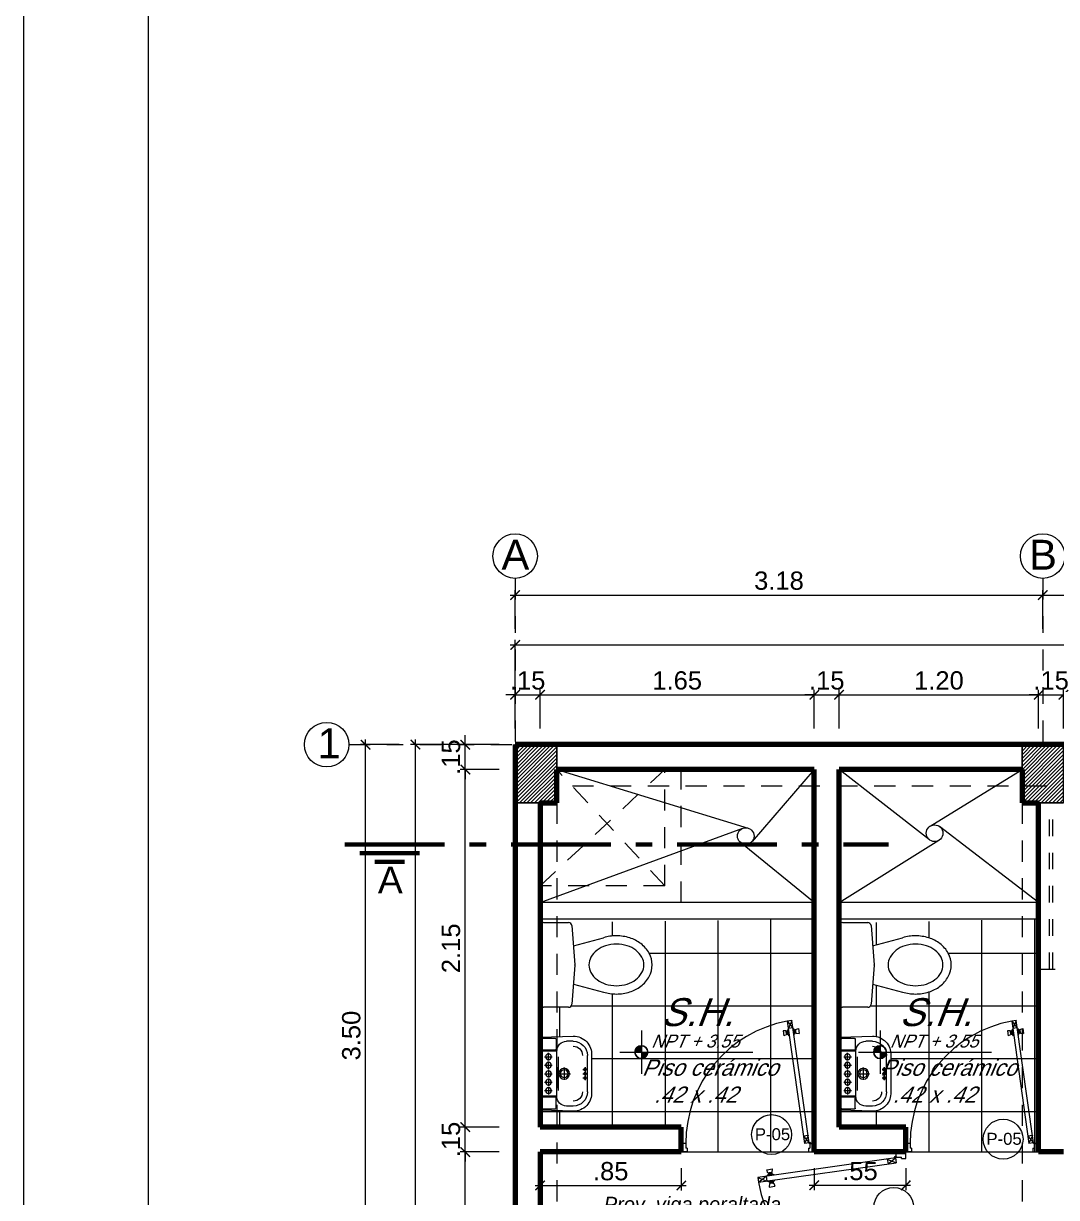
# Model space of a CAD drawing. Header units: millimetres. Extents: x 3779 to 7711, y 1445 to 3132.
# Drawn here: x 3853.56 to 3859.78, y 1469.61 to 1476.67 of the extents above; entities that cross this region are included whole.
import ezdxf

# ---------------------------------------------------------------- set-up
doc = ezdxf.new("R2010")
doc.units = ezdxf.units.MM
doc.header["$PDMODE"] = 3
for name, pattern in [('ACAD_ISO10W100', [18.5, 12, -3, 0.5, -3]), ('CENTER2', [1.125, 0.75, -0.125, 0.125, -0.125]), ('DASHDOTX2', [50.8, 25.4, -12.7, 0, -12.7]), ('HIDDEN', [9.525, 6.35, -3.175])]:
    doc.linetypes.add(name, pattern=pattern)
for name, color, linetype, lineweight in [('cotas', 7, 'Continuous', 5), ('EJES', 20, 'DASHDOTX2', 9), ('LINEA-DE-CORTE', 6, 'ACAD_ISO10W100', 60), ('MOBILIARIOS', 151, 'Continuous', 5), ('PERSONA', 7, 'Continuous', 9), ('pluma 0.0', 33, 'Continuous', 0), ('pluma 1', 1, 'Continuous', 9), ('pluma 1.5', 14, 'Continuous', 15), ('pluma 2.5', 30, 'Continuous', 25), ('pluma 8', 98, 'Continuous', 80), ('proyecciones', 32, 'HIDDEN', 9), ('PUERTAS', 33, 'Continuous', 9), ('SANITARIOS', 40, 'Continuous', 9), ('TEXTO', 7, 'Continuous', 9), ('TEXTURAS', 35, 'Continuous', 5)]:
    doc.layers.add(name, color=color, linetype=linetype, lineweight=lineweight)
doc.styles.add('nombreambiente', font='stylu.ttf', dxfattribs={"oblique": 20})
doc.styles.get("Standard").update_dxf_attribs({"font": 'arial.ttf'})
doc.styles.add('TIMES', font='arial.ttf', dxfattribs={"height": 0.11})
doc.dimstyles.new('julio', dxfattribs={"dimtxt": 0.11, "dimasz": 0.057, "dimexe": 0.03, "dimexo": 0.097, "dimgap": 0.0295, "dimtad": 1, "dimzin": 4, "dimdsep": 46, "dimtxsty": 'TIMES', "dimblk": 'ARCHTICK', "dimcen": 0, "dimdle": 0.03, "dimclrd": 256, "dimclre": 256, "dimclrt": 256, "dimadec": 0, "dimazin": 0, "dimtfac": 1, "dimtix": 1, "dimtmove": 2, "dimatfit": 2, "dimldrblk": 'ARCHTICK', "dimfxl": 1, "dimtolj": 1, "dimtzin": 0, "dimlwd": 5, "dimlwe": 5, "dimarcsym": 0})

# ---------------------------------------------------------------- blocks, each defined once
blk = doc.blocks.new('khjkhjk')
at = {"layer": 'SANITARIOS'}
for p, q in [((987.6491, 424.1584), (987.6491, 424.6284)), ((987.6691, 424.6484), (987.8206, 424.6484)), ((987.8405, 424.6299), (987.8589, 424.3949)), ((987.85, 424.5084), (988.0309, 424.5568)), ((987.8589, 424.3918), (987.8405, 424.1568)), ((987.85, 424.2783), (988.0309, 424.2299)), ((987.8206, 424.1384), (987.6691, 424.1384))]:
    blk.add_line(p, q, dxfattribs=at)
for centre, radius, start, end in [((987.6691, 424.6284), 0.02, 90, 180), ((987.8206, 424.6284), 0.02, 4.48461, 90), ((988.1086, 424.3013), 0.2671, 90, 106.90159), ((988.1086, 424.3013), 0.2671, 72.57824, 90), ((988.1228, 424.3465), 0.2197, 52.85331, 72.57824), ((988.0727, 424.3751), 0.1337, 127.14669, 151.33184), ((988.0944, 424.3465), 0.1697, 107.42176, 127.14669), ((988.1086, 424.3013), 0.2171, 90, 107.42176), ((988.1086, 424.3013), 0.2171, 72.57824, 90), ((988.1228, 424.3465), 0.1697, 52.85331, 72.57824), ((988.1445, 424.3751), 0.1337, 28.66816, 52.85331), ((988.1445, 424.3751), 0.1837, 28.66816, 52.85331), ((988.0393, 424.3934), 0.0958, 151.33184, 179.15365), ((988.1778, 424.3934), 0.0958, 360, 28.66816), ((988.1778, 424.3934), 0.1458, 360, 28.66816), ((987.839, 424.3934), 0.02, 355.51539, 4.48461), ((988.0393, 424.3934), 0.0958, 180.84635, 208.66816), ((988.0727, 424.4116), 0.1337, 208.66816, 232.85331), ((988.1445, 424.4116), 0.1337, 307.14669, 331.33184), ((988.1778, 424.3934), 0.0958, 331.33184, 0), ((988.1778, 424.3934), 0.1458, 331.33184, 0), ((988.0944, 424.4403), 0.1697, 232.85331, 252.57824), ((988.1086, 424.4855), 0.2171, 252.57824, 270), ((988.1086, 424.4855), 0.2171, 270, 287.42176), ((988.1228, 424.4403), 0.1697, 287.42176, 307.14669), ((988.1445, 424.4116), 0.1837, 307.14669, 331.33184), ((988.1086, 424.4855), 0.2671, 253.09841, 270), ((988.1086, 424.4855), 0.2671, 270, 287.42176), ((988.1228, 424.4403), 0.2197, 287.42176, 307.14669), ((987.6691, 424.1584), 0.02, 180, 270), ((987.8206, 424.1584), 0.02, 270, 355.51539)]:
    blk.add_arc(centre, radius, start, end, dxfattribs=at)
blk = doc.blocks.new('lavavo 3')
at = {"layer": 'SANITARIOS'}
for p, q in [((1138.5237, 375.7609), (1138.5237, 375.8379)), ((1138.9437, 375.8419), (1138.5277, 375.8419)), ((1138.5937, 375.7584), (1138.5937, 375.8419)), ((1138.6007, 375.7539), (1138.6007, 375.8419)), ((1138.8707, 375.7539), (1138.8707, 375.8419)), ((1138.8777, 375.7584), (1138.8777, 375.8419)), ((1138.9477, 375.8379), (1138.9477, 375.7609)), ((1138.5277, 375.7569), (1138.5887, 375.7569)), ((1138.5907, 375.7539), (1138.5907, 375.7549)), ((1138.8707, 375.7539), (1138.6007, 375.7539)), ((1138.8807, 375.753), (1138.8807, 375.7549)), ((1138.9437, 375.7569), (1138.8827, 375.7569)), ((1138.5407, 375.6539), (1138.5407, 375.6939)), ((1138.8377, 375.7439), (1138.6337, 375.7439)), ((1138.9307, 375.6539), (1138.9307, 375.6939)), ((1138.8457, 375.5689), (1138.6257, 375.5689))]:
    blk.add_line(p, q, dxfattribs=at)
at = {"layer": 'SANITARIOS', "color": 4, "linetype": 'CENTER2', "ltscale": 0.04}
for p, q in [((1138.6337, 375.8269), (1138.6337, 375.7809)), ((1138.6847, 375.8269), (1138.6847, 375.7809)), ((1138.7357, 375.8269), (1138.7357, 375.7809)), ((1138.7867, 375.8269), (1138.7867, 375.7809)), ((1138.8377, 375.8269), (1138.8377, 375.7809)), ((1138.6567, 375.8039), (1138.6107, 375.8039)), ((1138.7077, 375.8039), (1138.6617, 375.8039)), ((1138.7127, 375.8039), (1138.7587, 375.8039)), ((1138.7637, 375.8039), (1138.8097, 375.8039)), ((1138.8147, 375.8039), (1138.8607, 375.8039)), ((1138.6982, 375.7089), (1138.7732, 375.7089))]:
    blk.add_line(p, q, dxfattribs=at)
at = {"layer": 'SANITARIOS', "color": 4}
blk.add_line((1138.7357, 375.7464), (1138.7357, 375.6714), dxfattribs=at)
at = {"layer": 'SANITARIOS', "color": 4, "linetype": 'CENTER2', "ltscale": 0.02}
for p, q in [((1138.6972, 375.5834), (1138.7227, 375.5834)), ((1138.7099, 375.5961), (1138.7099, 375.5706)), ((1138.7229, 375.5834), (1138.7484, 375.5834)), ((1138.7357, 375.5961), (1138.7357, 375.5706)), ((1138.7487, 375.5834), (1138.7742, 375.5834)), ((1138.7614, 375.5961), (1138.7614, 375.5706))]:
    blk.add_line(p, q, dxfattribs=at)
at = {"layer": 'SANITARIOS'}
blk.add_lwpolyline([(1138.5157, 375.8489), (1138.5107, 375.6539, 0.445971), (1138.6257, 375.5439), (1138.8457, 375.5439, 0.445971), (1138.9607, 375.6539), (1138.9557, 375.8489, 0.414214), (1138.9507, 375.8539), (1138.5207, 375.8539, 0.414214)], format="xyb", close=True, dxfattribs=at)
for centre, radius in [((1138.6337, 375.8039), 0.0173), ((1138.6847, 375.8039), 0.0173), ((1138.7357, 375.8039), 0.0173), ((1138.7867, 375.8039), 0.0173), ((1138.8377, 375.8039), 0.0173), ((1138.7357, 375.7089), 0.0325), ((1138.7357, 375.7089), 0.0232), ((1138.7099, 375.5834), 0.00775), ((1138.7357, 375.5834), 0.00775), ((1138.7614, 375.5834), 0.00775)]:
    blk.add_circle(centre, radius, dxfattribs=at)
for centre, radius, start, end in [((1138.5277, 375.8379), 0.004, 90, 180), ((1138.9437, 375.8379), 0.004, 360, 90), ((1138.5277, 375.7609), 0.004, 180, 270), ((1138.6007, 375.6939), 0.06, 90, 180), ((1138.5887, 375.7549), 0.002, 0, 90), ((1138.8707, 375.6939), 0.06, 0, 90), ((1138.8827, 375.7549), 0.002, 90, 180), ((1138.9437, 375.7609), 0.004, 270, 0), ((1138.6257, 375.6539), 0.085, 180, 270), ((1138.6257, 375.6539), 0.055, 180, 270), ((1138.8457, 375.6539), 0.085, 270, 0), ((1138.8457, 375.6539), 0.055, 270, 0)]:
    blk.add_arc(centre, radius, start, end, dxfattribs=at)
blk = doc.blocks.new('eqwqewr')
at = {"layer": 'PUERTAS'}
for p, q in [((0.1178, 0.7625, 4483.175), (0.0879, 0.7582, 4483.175)), ((0.0879, 0.7582, 4483.175), (0.2051, -0.0706, 4483.175)), ((0.1248, 0.713, 4483.175), (0.0949, 0.7087, 4483.175)), ((0.235, -0.0663, 4483.175), (0.1178, 0.7625, 4483.175)), ((0.1254, 0.7084, 4483.175), (0.1268, 0.7086, 4483.175)), ((0.1331, 0.6637, 4483.175), (0.1268, 0.7086, 4483.175)), ((0.1268, 0.7086, 4483.175), (0.1336, 0.6992, 4483.175)), ((0.1437, 0.7013, 4483.175), (0.1635, 0.7082, 4483.175)), ((0.1635, 0.7082, 4483.175), (0.1684, 0.6743, 4483.175)), ((0.0589, 0.6934, 4483.175), (0.0637, 0.6595, 4483.175)), ((0.0799, 0.6922, 4483.175), (0.0589, 0.6934, 4483.175)), ((0.0835, 0.6664, 4483.175), (0.0637, 0.6595, 4483.175)), ((0.0806, 0.6868, 4483.175), (0.0799, 0.6922, 4483.175)), ((0.084, 0.6873, 4483.175), (0.0806, 0.6868, 4483.175)), ((0.0828, 0.6718, 4483.175), (0.0806, 0.6868, 4483.175)), ((0.0862, 0.6723, 4483.175), (0.0828, 0.6718, 4483.175)), ((0.0828, 0.6718, 4483.175), (0.0835, 0.6664, 4483.175)), ((0.0871, 0.6898, 4483.175), (0.0837, 0.6893, 4483.175)), ((0.084, 0.6873, 4483.175), (0.0837, 0.6893, 4483.175)), ((0.0862, 0.6723, 4483.175), (0.084, 0.6873, 4483.175)), ((0.0862, 0.6723, 4483.175), (0.0864, 0.6703, 4483.175)), ((0.0898, 0.6708, 4483.175), (0.0864, 0.6703, 4483.175)), ((0.0902, 0.693, 4483.175), (0.0868, 0.6925, 4483.175)), ((0.0871, 0.6898, 4483.175), (0.0868, 0.6925, 4483.175)), ((0.0898, 0.6708, 4483.175), (0.0871, 0.6898, 4483.175)), ((0.0898, 0.6708, 4483.175), (0.0902, 0.6681, 4483.175)), ((0.0942, 0.704, 4483.175), (0.0902, 0.693, 4483.175)), ((0.0936, 0.6685, 4483.175), (0.0902, 0.693, 4483.175)), ((0.0936, 0.6685, 4483.175), (0.0902, 0.6681, 4483.175)), ((0.1005, 0.6591, 4483.175), (0.0936, 0.6685, 4483.175)), ((0.0955, 0.7042, 4483.175), (0.0942, 0.704, 4483.175)), ((0.1005, 0.6591, 4483.175), (0.0942, 0.704, 4483.175)), ((0.0987, 0.6817, 4483.175), (0.0987, 0.6817, 4483.175)), ((0.0987, 0.6817, 4483.175), (0.0987, 0.6817, 4483.175)), ((0.1019, 0.6593, 4483.175), (0.1005, 0.6591, 4483.175)), ((0.1318, 0.6635, 4483.175), (0.1331, 0.6637, 4483.175)), ((0.1331, 0.6637, 4483.175), (0.1371, 0.6747, 4483.175)), ((0.1336, 0.6992, 4483.175), (0.137, 0.6996, 4483.175)), ((0.1371, 0.6747, 4483.175), (0.1336, 0.6992, 4483.175)), ((0.1374, 0.6969, 4483.175), (0.137, 0.6996, 4483.175)), ((0.1371, 0.6747, 4483.175), (0.1405, 0.6752, 4483.175)), ((0.1374, 0.6969, 4483.175), (0.1408, 0.6974, 4483.175)), ((0.1401, 0.6779, 4483.175), (0.1374, 0.6969, 4483.175)), ((0.1401, 0.6779, 4483.175), (0.1435, 0.6784, 4483.175)), ((0.1401, 0.6779, 4483.175), (0.1405, 0.6752, 4483.175)), ((0.1411, 0.6954, 4483.175), (0.1408, 0.6974, 4483.175)), ((0.1411, 0.6954, 4483.175), (0.1445, 0.6958, 4483.175)), ((0.1432, 0.6804, 4483.175), (0.1411, 0.6954, 4483.175)), ((0.1432, 0.6804, 4483.175), (0.1466, 0.6809, 4483.175)), ((0.1432, 0.6804, 4483.175), (0.1435, 0.6784, 4483.175)), ((0.1445, 0.6958, 4483.175), (0.1437, 0.7013, 4483.175)), ((0.1466, 0.6809, 4483.175), (0.1445, 0.6958, 4483.175)), ((0.1466, 0.6809, 4483.175), (0.1474, 0.6755, 4483.175)), ((0.1474, 0.6755, 4483.175), (0.1684, 0.6743, 4483.175)), ((0.228, -0.0168, 4483.175), (0.1981, -0.021, 4483.175)), ((0.235, -0.0663, 4483.175), (0.2051, -0.0706, 4483.175)), ((-0.5995, -0.0707, 4483.175), (-0.6297, -0.0707, 4483.175)), ((-0.6297, -0.0707, 4483.175), (-0.6297, -0.1273, 4483.175)), ((-0.5909, -0.1273, 4483.175), (-0.6297, -0.1273, 4483.175)), ((-0.5995, -0.0707, 4483.175), (-0.5995, -0.1019, 4483.175)), ((-0.5909, -0.1019, 4483.175), (-0.5995, -0.1019, 4483.175)), ((-0.5909, -0.1019, 4483.175), (-0.5909, -0.1273, 4483.175)), ((0.2315, -0.1019, 4483.175), (0.2401, -0.1019, 4483.175)), ((0.2315, -0.1019, 4483.175), (0.2315, -0.1273, 4483.175)), ((0.2315, -0.1273, 4483.175), (0.2703, -0.1273, 4483.175)), ((0.2401, -0.0707, 4483.175), (0.2401, -0.1019, 4483.175)), ((0.2401, -0.0707, 4483.175), (0.2703, -0.0707, 4483.175)), ((0.2401, -0.0707, 4483.175), (0.2401, -0.1019, 4483.175)), ((0.2703, -0.0707, 4483.175), (0.2703, -0.1273, 4483.175))]:
    blk.add_line(p, q, dxfattribs=at)
for radius in [0.00461, 0.000461]:
    blk.add_circle((0.2397, -0.0661, 4483.175), radius, dxfattribs=at)
at = {"layer": 'TEXTURAS', "linetype": 'Continuous', "extrusion": (-4.60854e-07, -6.59516e-08, 1)}
for p, q in [((0.0879, 0.7582, 4483.175), (0.1248, 0.713, 4483.175)), ((0.1178, 0.7625, 4483.175), (0.0949, 0.7087, 4483.175)), ((0.1981, -0.021, 4483.175), (0.235, -0.0663, 4483.175)), ((0.228, -0.0168, 4483.175), (0.2051, -0.0706, 4483.175))]:
    blk.add_line(p, q, dxfattribs=at)
at = {"layer": 'TEXTURAS'}
blk.add_arc((0.2406, -0.0678, 4483.175), 0.8401, 100.47523, 180.19864, dxfattribs=at)
blk = doc.blocks.new('iiuyu')
at = {"layer": 'pluma 1', "ltscale": 0.3}
h = blk.add_hatch(color=256, dxfattribs=at)
h.paths.add_polyline_path([(1118.6362, 393.0279, 0.414214), (1118.5977, 392.9893), (1118.6362, 392.9893)])
h.paths.add_polyline_path([(1118.6747, 392.9893), (1118.6362, 392.9893), (1118.6362, 392.9508, 0.414214)])
for p, q in [((1118.6362, 393.1195), (1118.6362, 392.8592)), ((1118.506, 392.9893), (1119.307, 392.9893))]:
    blk.add_line(p, q, dxfattribs=at)
blk.add_circle((1118.6362, 392.9893), 0.0385, dxfattribs=at)
for start, end in [(0, 180), (180, 0)]:
    blk.add_arc((1118.6362, 392.9893), 0.0385, start, end, dxfattribs=at)
blk = doc.blocks.new('_ArchTick')
at = {"color": 0, "linetype": 'ByBlock', "lineweight": 40, "const_width": 0.15}
blk.add_lwpolyline([(-0.5, -0.5), (0.5, 0.5)], dxfattribs=at)
blk = doc.blocks.new('*D319')
at = {"layer": 'cotas', "lineweight": 5, "transparency": 16777216}
for p, q in [((3855.922, 1465.3046), (3855.922, 1472.3646)), ((3856.425, 1472.3346), (3855.892, 1472.3346)), ((3856.425, 1465.3346), (3855.892, 1465.3346))]:
    blk.add_line(p, q, dxfattribs=at)
at = {"layer": 'Defpoints', "color": 0, "transparency": 16777216}
for p in [(3855.922, 1472.3346), (3856.522, 1472.3346), (3856.522, 1465.3346)]:
    blk.add_point(p, dxfattribs=at)
at = {"layer": 'cotas', "lineweight": 5, "transparency": 16777216, "xscale": 0.057, "yscale": 0.057, "zscale": 0.057}
for p, rotation in [((3855.922, 1472.3346), 90), ((3855.922, 1465.3346), 270)]:
    blk.add_blockref('_ArchTick', p, dxfattribs=dict(at, rotation=rotation))
at = {"layer": 'cotas', "transparency": 16777216, "insert": (3855.8363, 1468.8346), "char_height": 0.11, "attachment_point": 5, "rotation": 90, "style": 'TIMES'}
blk.add_mtext('\\A1;7.00', dxfattribs=at)
blk = doc.blocks.new('*D232')
at = {"layer": 'cotas', "lineweight": 5, "transparency": 16777216}
for p, q in [((3856.425, 1472.1846), (3856.192, 1472.1846)), ((3856.222, 1470.0046), (3856.222, 1472.2146)), ((3856.425, 1470.0346), (3856.192, 1470.0346))]:
    blk.add_line(p, q, dxfattribs=at)
at = {"layer": 'Defpoints', "color": 0, "transparency": 16777216}
for p in [(3856.222, 1472.1846), (3856.522, 1472.1846), (3856.522, 1470.0346)]:
    blk.add_point(p, dxfattribs=at)
at = {"layer": 'cotas', "lineweight": 5, "transparency": 16777216, "xscale": 0.057, "yscale": 0.057, "zscale": 0.057}
for p, rotation in [((3856.222, 1472.1846), 90), ((3856.222, 1470.0346), 270)]:
    blk.add_blockref('_ArchTick', p, dxfattribs=dict(at, rotation=rotation))
at = {"layer": 'cotas', "transparency": 16777216, "insert": (3856.1363, 1471.1096), "char_height": 0.11, "attachment_point": 5, "rotation": 90, "style": 'TIMES'}
blk.add_mtext('\\A1;2.15', dxfattribs=at)
blk = doc.blocks.new('*D233')
at = {"layer": 'cotas', "lineweight": 5, "transparency": 16777216}
for p, q in [((3856.222, 1472.3346), (3856.222, 1472.3916)), ((3856.425, 1472.3346), (3856.192, 1472.3346)), ((3856.222, 1472.1846), (3856.222, 1472.3346)), ((3856.425, 1472.1846), (3856.192, 1472.1846)), ((3856.222, 1472.1846), (3856.222, 1472.1276))]:
    blk.add_line(p, q, dxfattribs=at)
at = {"layer": 'Defpoints', "color": 0, "transparency": 16777216}
for p in [(3856.222, 1472.3346), (3856.522, 1472.3346), (3856.522, 1472.1846)]:
    blk.add_point(p, dxfattribs=at)
at = {"layer": 'cotas', "lineweight": 5, "transparency": 16777216, "xscale": 0.057, "yscale": 0.057, "zscale": 0.057}
for p, rotation in [((3856.222, 1472.3346), 270), ((3856.222, 1472.1846), 90)]:
    blk.add_blockref('_ArchTick', p, dxfattribs=dict(at, rotation=rotation))
at = {"layer": 'cotas', "transparency": 16777216, "insert": (3856.1363, 1472.2596), "char_height": 0.11, "attachment_point": 5, "rotation": 90, "style": 'TIMES'}
blk.add_mtext('\\A1;.15', dxfattribs=at)
blk = doc.blocks.new('*D234')
at = {"layer": 'cotas', "lineweight": 5, "transparency": 16777216}
for p, q in [((3855.622, 1468.8046), (3855.622, 1472.3646)), ((3855.825, 1472.3346), (3855.592, 1472.3346)), ((3855.825, 1468.8346), (3855.592, 1468.8346))]:
    blk.add_line(p, q, dxfattribs=at)
at = {"layer": 'Defpoints', "color": 0, "transparency": 16777216}
for p in [(3855.622, 1472.3346), (3855.922, 1472.3346), (3855.922, 1468.8346)]:
    blk.add_point(p, dxfattribs=at)
at = {"layer": 'cotas', "lineweight": 5, "transparency": 16777216, "xscale": 0.057, "yscale": 0.057, "zscale": 0.057}
for p, rotation in [((3855.622, 1472.3346), 90), ((3855.622, 1468.8346), 270)]:
    blk.add_blockref('_ArchTick', p, dxfattribs=dict(at, rotation=rotation))
at = {"layer": 'cotas', "transparency": 16777216, "insert": (3855.5363, 1470.5846), "char_height": 0.11, "attachment_point": 5, "rotation": 90, "style": 'TIMES'}
blk.add_mtext('\\A1;3.50', dxfattribs=at)
blk = doc.blocks.new('*D320')
at = {"layer": 'cotas', "lineweight": 5, "transparency": 16777216}
for p, q in [((3856.492, 1472.9346), (3871.852, 1472.9346)), ((3856.522, 1472.4316), (3856.522, 1472.9646)), ((3871.822, 1472.4316), (3871.822, 1472.9646))]:
    blk.add_line(p, q, dxfattribs=at)
at = {"layer": 'Defpoints', "color": 0, "transparency": 16777216}
for p in [(3871.822, 1472.9346), (3856.522, 1472.3346), (3871.822, 1472.3346)]:
    blk.add_point(p, dxfattribs=at)
at = {"layer": 'cotas', "lineweight": 5, "transparency": 16777216, "xscale": 0.057, "yscale": 0.057, "zscale": 0.057, "rotation": 180}
blk.add_blockref('_ArchTick', (3856.522, 1472.9346), dxfattribs=at)
at = {"layer": 'cotas', "lineweight": 5, "transparency": 16777216, "xscale": 0.057, "yscale": 0.057, "zscale": 0.057}
blk.add_blockref('_ArchTick', (3871.822, 1472.9346), dxfattribs=at)
at = {"layer": 'cotas', "transparency": 16777216, "insert": (3864.2861, 1473.0254), "char_height": 0.11, "attachment_point": 5, "style": 'TIMES'}
blk.add_mtext('\\A1;15.30', dxfattribs=at)
blk = doc.blocks.new('*D235')
at = {"layer": 'cotas', "lineweight": 5, "transparency": 16777216}
for p, q in [((3856.522, 1472.4316), (3856.522, 1472.6646)), ((3856.672, 1472.4316), (3856.672, 1472.6646)), ((3856.522, 1472.6346), (3856.465, 1472.6346)), ((3856.522, 1472.6346), (3856.672, 1472.6346)), ((3856.672, 1472.6346), (3856.729, 1472.6346))]:
    blk.add_line(p, q, dxfattribs=at)
at = {"layer": 'Defpoints', "color": 0, "transparency": 16777216}
for p in [(3856.672, 1472.6346), (3856.522, 1472.3346), (3856.672, 1472.3346)]:
    blk.add_point(p, dxfattribs=at)
at = {"layer": 'cotas', "lineweight": 5, "transparency": 16777216, "xscale": 0.057, "yscale": 0.057, "zscale": 0.057}
blk.add_blockref('_ArchTick', (3856.522, 1472.6346), dxfattribs=at)
at = {"layer": 'cotas', "lineweight": 5, "transparency": 16777216, "xscale": 0.057, "yscale": 0.057, "zscale": 0.057, "rotation": 180}
blk.add_blockref('_ArchTick', (3856.672, 1472.6346), dxfattribs=at)
at = {"layer": 'cotas', "transparency": 16777216, "insert": (3856.597, 1472.7202), "char_height": 0.11, "attachment_point": 5, "style": 'TIMES'}
blk.add_mtext('\\A1;.15', dxfattribs=at)
blk = doc.blocks.new('*D236')
at = {"layer": 'cotas', "lineweight": 5, "transparency": 16777216}
for p, q in [((3856.492, 1473.2346), (3859.727, 1473.2346)), ((3856.522, 1473.0316), (3856.522, 1473.2646)), ((3859.697, 1473.0316), (3859.697, 1473.2646))]:
    blk.add_line(p, q, dxfattribs=at)
at = {"layer": 'Defpoints', "color": 0, "transparency": 16777216}
for p in [(3859.697, 1473.2346), (3856.522, 1472.9346), (3859.697, 1472.9346)]:
    blk.add_point(p, dxfattribs=at)
at = {"layer": 'cotas', "lineweight": 5, "transparency": 16777216, "xscale": 0.057, "yscale": 0.057, "zscale": 0.057, "rotation": 180}
blk.add_blockref('_ArchTick', (3856.522, 1473.2346), dxfattribs=at)
at = {"layer": 'cotas', "lineweight": 5, "transparency": 16777216, "xscale": 0.057, "yscale": 0.057, "zscale": 0.057}
blk.add_blockref('_ArchTick', (3859.697, 1473.2346), dxfattribs=at)
at = {"layer": 'cotas', "transparency": 16777216, "insert": (3858.1095, 1473.3203), "char_height": 0.11, "attachment_point": 5, "style": 'TIMES'}
blk.add_mtext('\\A1;3.18', dxfattribs=at)
blk = doc.blocks.new('*D237')
at = {"layer": 'cotas', "lineweight": 5, "transparency": 16777216}
for p, q in [((3859.667, 1473.2346), (3862.977, 1473.2346)), ((3859.697, 1473.0316), (3859.697, 1473.2646)), ((3862.947, 1473.0316), (3862.947, 1473.2646))]:
    blk.add_line(p, q, dxfattribs=at)
at = {"layer": 'Defpoints', "color": 0, "transparency": 16777216}
for p in [(3862.947, 1473.2346), (3859.697, 1472.9346), (3862.947, 1472.9346)]:
    blk.add_point(p, dxfattribs=at)
at = {"layer": 'cotas', "lineweight": 5, "transparency": 16777216, "xscale": 0.057, "yscale": 0.057, "zscale": 0.057, "rotation": 180}
blk.add_blockref('_ArchTick', (3859.697, 1473.2346), dxfattribs=at)
at = {"layer": 'cotas', "lineweight": 5, "transparency": 16777216, "xscale": 0.057, "yscale": 0.057, "zscale": 0.057}
blk.add_blockref('_ArchTick', (3862.947, 1473.2346), dxfattribs=at)
at = {"layer": 'cotas', "transparency": 16777216, "insert": (3861.322, 1473.3203), "char_height": 0.11, "attachment_point": 5, "style": 'TIMES'}
blk.add_mtext('\\A1;3.25', dxfattribs=at)
blk = doc.blocks.new('*D242')
at = {"layer": 'cotas', "lineweight": 5, "transparency": 16777216}
for p, q in [((3856.672, 1472.4316), (3856.672, 1472.6646)), ((3858.322, 1472.4316), (3858.322, 1472.6646)), ((3856.642, 1472.6346), (3858.352, 1472.6346))]:
    blk.add_line(p, q, dxfattribs=at)
at = {"layer": 'Defpoints', "color": 0, "transparency": 16777216}
for p in [(3858.322, 1472.6346), (3856.672, 1472.3346), (3858.322, 1472.3346)]:
    blk.add_point(p, dxfattribs=at)
at = {"layer": 'cotas', "lineweight": 5, "transparency": 16777216, "xscale": 0.057, "yscale": 0.057, "zscale": 0.057, "rotation": 180}
blk.add_blockref('_ArchTick', (3856.672, 1472.6346), dxfattribs=at)
at = {"layer": 'cotas', "lineweight": 5, "transparency": 16777216, "xscale": 0.057, "yscale": 0.057, "zscale": 0.057}
blk.add_blockref('_ArchTick', (3858.322, 1472.6346), dxfattribs=at)
at = {"layer": 'cotas', "transparency": 16777216, "insert": (3857.497, 1472.7202), "char_height": 0.11, "attachment_point": 5, "style": 'TIMES'}
blk.add_mtext('\\A1;1.65', dxfattribs=at)
blk = doc.blocks.new('*D243')
at = {"layer": 'cotas', "lineweight": 5, "transparency": 16777216}
for p, q in [((3858.322, 1472.4316), (3858.322, 1472.6646)), ((3858.472, 1472.4316), (3858.472, 1472.6646)), ((3858.322, 1472.6346), (3858.265, 1472.6346)), ((3858.322, 1472.6346), (3858.472, 1472.6346)), ((3858.472, 1472.6346), (3858.529, 1472.6346))]:
    blk.add_line(p, q, dxfattribs=at)
at = {"layer": 'Defpoints', "color": 0, "transparency": 16777216}
for p in [(3858.472, 1472.6346), (3858.322, 1472.3346), (3858.472, 1472.3346)]:
    blk.add_point(p, dxfattribs=at)
at = {"layer": 'cotas', "lineweight": 5, "transparency": 16777216, "xscale": 0.057, "yscale": 0.057, "zscale": 0.057}
blk.add_blockref('_ArchTick', (3858.322, 1472.6346), dxfattribs=at)
at = {"layer": 'cotas', "lineweight": 5, "transparency": 16777216, "xscale": 0.057, "yscale": 0.057, "zscale": 0.057, "rotation": 180}
blk.add_blockref('_ArchTick', (3858.472, 1472.6346), dxfattribs=at)
at = {"layer": 'cotas', "transparency": 16777216, "insert": (3858.397, 1472.7202), "char_height": 0.11, "attachment_point": 5, "style": 'TIMES'}
blk.add_mtext('\\A1;.15', dxfattribs=at)
blk = doc.blocks.new('*D244')
at = {"layer": 'cotas', "lineweight": 5, "transparency": 16777216}
for p, q in [((3858.472, 1472.4316), (3858.472, 1472.6646)), ((3859.672, 1472.4316), (3859.672, 1472.6646)), ((3858.442, 1472.6346), (3859.702, 1472.6346))]:
    blk.add_line(p, q, dxfattribs=at)
at = {"layer": 'Defpoints', "color": 0, "transparency": 16777216}
for p in [(3859.672, 1472.6346), (3858.472, 1472.3346), (3859.672, 1472.3346)]:
    blk.add_point(p, dxfattribs=at)
at = {"layer": 'cotas', "lineweight": 5, "transparency": 16777216, "xscale": 0.057, "yscale": 0.057, "zscale": 0.057, "rotation": 180}
blk.add_blockref('_ArchTick', (3858.472, 1472.6346), dxfattribs=at)
at = {"layer": 'cotas', "lineweight": 5, "transparency": 16777216, "xscale": 0.057, "yscale": 0.057, "zscale": 0.057}
blk.add_blockref('_ArchTick', (3859.672, 1472.6346), dxfattribs=at)
at = {"layer": 'cotas', "transparency": 16777216, "insert": (3859.072, 1472.7202), "char_height": 0.11, "attachment_point": 5, "style": 'TIMES'}
blk.add_mtext('\\A1;1.20', dxfattribs=at)
blk = doc.blocks.new('*D266')
at = {"layer": 'cotas', "lineweight": 5, "transparency": 16777216}
for p, q in [((3856.222, 1466.2546), (3856.222, 1469.9146)), ((3856.425, 1469.8846), (3856.192, 1469.8846)), ((3856.425, 1466.2846), (3856.192, 1466.2846))]:
    blk.add_line(p, q, dxfattribs=at)
at = {"layer": 'Defpoints', "color": 0, "transparency": 16777216}
for p in [(3856.222, 1469.8846), (3856.522, 1469.8846), (3856.522, 1466.2846)]:
    blk.add_point(p, dxfattribs=at)
at = {"layer": 'cotas', "lineweight": 5, "transparency": 16777216, "xscale": 0.057, "yscale": 0.057, "zscale": 0.057}
for p, rotation in [((3856.222, 1469.8846), 90), ((3856.222, 1466.2846), 270)]:
    blk.add_blockref('_ArchTick', p, dxfattribs=dict(at, rotation=rotation))
at = {"layer": 'cotas', "transparency": 16777216, "insert": (3856.1363, 1468.0846), "char_height": 0.11, "attachment_point": 5, "rotation": 90, "style": 'TIMES'}
blk.add_mtext('\\A1;3.60', dxfattribs=at)
blk = doc.blocks.new('*D276')
at = {"layer": 'cotas', "lineweight": 5, "transparency": 16777216}
for p, q in [((3856.425, 1470.0346), (3856.192, 1470.0346)), ((3856.222, 1470.0346), (3856.222, 1470.0916)), ((3856.222, 1469.8846), (3856.222, 1470.0346)), ((3856.425, 1469.8846), (3856.192, 1469.8846)), ((3856.222, 1469.8846), (3856.222, 1469.8276))]:
    blk.add_line(p, q, dxfattribs=at)
at = {"layer": 'Defpoints', "color": 0, "transparency": 16777216}
for p in [(3856.222, 1470.0346), (3856.522, 1470.0346), (3856.522, 1469.8846)]:
    blk.add_point(p, dxfattribs=at)
at = {"layer": 'cotas', "lineweight": 5, "transparency": 16777216, "xscale": 0.057, "yscale": 0.057, "zscale": 0.057}
for p, rotation in [((3856.222, 1470.0346), 270), ((3856.222, 1469.8846), 90)]:
    blk.add_blockref('_ArchTick', p, dxfattribs=dict(at, rotation=rotation))
at = {"layer": 'cotas', "transparency": 16777216, "insert": (3856.1363, 1469.9596), "char_height": 0.11, "attachment_point": 5, "rotation": 90, "style": 'TIMES'}
blk.add_mtext('\\A1;.15', dxfattribs=at)
blk = doc.blocks.new('*D336')
at = {"layer": 'cotas', "lineweight": 5, "transparency": 16777216}
for p, q in [((3859.672, 1472.4316), (3859.672, 1472.6646)), ((3859.822, 1472.4316), (3859.822, 1472.6646)), ((3859.672, 1472.6346), (3859.615, 1472.6346)), ((3859.672, 1472.6346), (3859.822, 1472.6346)), ((3859.822, 1472.6346), (3859.879, 1472.6346))]:
    blk.add_line(p, q, dxfattribs=at)
at = {"layer": 'Defpoints', "color": 0, "transparency": 16777216}
for p in [(3859.822, 1472.6346), (3859.672, 1472.3346), (3859.822, 1472.3346)]:
    blk.add_point(p, dxfattribs=at)
at = {"layer": 'cotas', "lineweight": 5, "transparency": 16777216, "xscale": 0.057, "yscale": 0.057, "zscale": 0.057}
blk.add_blockref('_ArchTick', (3859.672, 1472.6346), dxfattribs=at)
at = {"layer": 'cotas', "lineweight": 5, "transparency": 16777216, "xscale": 0.057, "yscale": 0.057, "zscale": 0.057, "rotation": 180}
blk.add_blockref('_ArchTick', (3859.822, 1472.6346), dxfattribs=at)
at = {"layer": 'cotas', "transparency": 16777216, "insert": (3859.747, 1472.7202), "char_height": 0.11, "attachment_point": 5, "style": 'TIMES'}
blk.add_mtext('\\A1;.15', dxfattribs=at)
blk = doc.blocks.new('*D312')
at = {"layer": 'cotas', "lineweight": 5, "transparency": 16777216}
for p, q in [((3856.672, 1469.7876), (3856.672, 1469.6528)), ((3857.522, 1469.7876), (3857.522, 1469.6528)), ((3856.642, 1469.6828), (3857.552, 1469.6828))]:
    blk.add_line(p, q, dxfattribs=at)
at = {"layer": 'Defpoints', "color": 0, "transparency": 16777216}
for p in [(3856.672, 1469.8846), (3857.522, 1469.8846), (3857.522, 1469.6828)]:
    blk.add_point(p, dxfattribs=at)
at = {"layer": 'cotas', "lineweight": 5, "transparency": 16777216, "xscale": 0.057, "yscale": 0.057, "zscale": 0.057, "rotation": 180}
blk.add_blockref('_ArchTick', (3856.672, 1469.6828), dxfattribs=at)
at = {"layer": 'cotas', "lineweight": 5, "transparency": 16777216, "xscale": 0.057, "yscale": 0.057, "zscale": 0.057}
blk.add_blockref('_ArchTick', (3857.522, 1469.6828), dxfattribs=at)
at = {"layer": 'cotas', "transparency": 16777216, "insert": (3857.097, 1469.7685), "char_height": 0.11, "attachment_point": 5, "style": 'TIMES'}
blk.add_mtext('\\A1;.85', dxfattribs=at)
blk = doc.blocks.new('*D313')
at = {"layer": 'cotas', "lineweight": 5, "transparency": 16777216}
for p, q in [((3858.322, 1469.7876), (3858.322, 1469.6539)), ((3858.872, 1469.7876), (3858.872, 1469.6539)), ((3858.292, 1469.6839), (3858.902, 1469.6839))]:
    blk.add_line(p, q, dxfattribs=at)
at = {"layer": 'Defpoints', "color": 0, "transparency": 16777216}
for p in [(3858.322, 1469.8846), (3858.872, 1469.8846), (3858.872, 1469.6839)]:
    blk.add_point(p, dxfattribs=at)
at = {"layer": 'cotas', "lineweight": 5, "transparency": 16777216, "xscale": 0.057, "yscale": 0.057, "zscale": 0.057, "rotation": 180}
blk.add_blockref('_ArchTick', (3858.322, 1469.6839), dxfattribs=at)
at = {"layer": 'cotas', "lineweight": 5, "transparency": 16777216, "xscale": 0.057, "yscale": 0.057, "zscale": 0.057}
blk.add_blockref('_ArchTick', (3858.872, 1469.6839), dxfattribs=at)
at = {"layer": 'cotas', "transparency": 16777216, "insert": (3858.597, 1469.7693), "char_height": 0.11, "attachment_point": 5, "style": 'TIMES'}
blk.add_mtext('\\A1;.55', dxfattribs=at)

msp = doc.modelspace()

# ---------------------------------------------------------------- hatches: boundary and pattern name
at = {"layer": 'TEXTURAS'}
h = msp.add_hatch(dxfattribs=at)
h.set_pattern_fill('LINE', color=256, scale=0.005, angle=45)
h.set_pattern_definition([(45, (2.658548, -73.21544), (-0.01122532015, 0.01122532015), [])])
h.paths.add_polyline_path([(3856.772, 1472.1846), (3856.772, 1472.3346), (3856.522, 1472.3346), (3856.522, 1471.9846), (3856.772, 1471.9846)])
h = msp.add_hatch(dxfattribs=at)
h.set_pattern_fill('LINE', color=256, scale=0.005, angle=45)
h.set_pattern_definition([(45, (5.708548, -73.21544), (-0.01122532015, 0.01122532015), [])])
h.paths.add_polyline_path([(3859.822, 1472.1846), (3859.822, 1472.3346), (3859.572, 1472.3346), (3859.572, 1471.9846), (3859.822, 1471.9846)])
h = msp.add_hatch(dxfattribs=at)
h.set_pattern_fill('NET', color=256, scale=0.1)
h.set_pattern_definition([(0, (2.65855, -85.93895), (0, 0.3175), []), (90, (2.65855, -85.93895), (-0.3175, 2e-17), [])])
h.paths.add_polyline_path([(3857.3286, 1470.9396, -0.105921), (3857.2784, 1470.8813, -0.086279), (3857.2115, 1470.8468, -0.076164), (3857.1315, 1470.8346, -0.057065), (3857.0711, 1470.8415), (3856.873, 1470.8945), (3856.862, 1470.7546), (3856.672, 1470.7546), (3856.672, 1470.5753), (3856.872, 1470.5804, -0.401257), (3856.982, 1470.4816), (3856.982, 1470.2454, -0.442532), (3856.8732, 1470.1304), (3856.672, 1470.1356), (3856.672, 1470.0346), (3857.522, 1470.0346), (3857.522, 1469.8846), (3858.322, 1469.8846), (3858.322, 1471.2846), (3856.8435, 1471.2646, -0.39147), (3856.8634, 1471.2461), (3856.873, 1471.1246), (3857.0539, 1471.173, -0.073881), (3857.1315, 1471.1846, -0.076164), (3857.2115, 1471.1723, -0.086279), (3857.2784, 1471.1378, -0.105921), (3857.3286, 1471.0795, -0.125745), (3857.3465, 1471.0096, -0.125745)])
h.paths.add_polyline_path([(3859.672, 1471.2846), (3858.6435, 1471.2646, -0.39147), (3858.6634, 1471.2461), (3858.673, 1471.1246), (3858.8539, 1471.173, -0.073881), (3858.9315, 1471.1846, -0.076164), (3859.0115, 1471.1723, -0.086279), (3859.0784, 1471.1378, -0.105921), (3859.1286, 1471.0795, -0.125745), (3859.1465, 1471.0096, -0.125745), (3859.1286, 1470.9396, -0.105921), (3859.0784, 1470.8813, -0.086279), (3859.0115, 1470.8468, -0.076164), (3858.9315, 1470.8346, -0.057065), (3858.8711, 1470.8415), (3858.673, 1470.8945), (3858.662, 1470.7546), (3858.472, 1470.7546), (3858.472, 1470.5753), (3858.672, 1470.5804, -0.401257), (3858.782, 1470.4816), (3858.782, 1470.2454, -0.442532), (3858.6732, 1470.1304), (3858.472, 1470.1356), (3858.472, 1470.0346), (3858.872, 1470.0346), (3858.872, 1469.8846), (3859.672, 1469.8846)])

# ---------------------------------------------------------------- linework, layer by layer
at = {"layer": 'cotas'}
for points in [[(3853.5634, 1460.9283), (3895.5634, 1460.9283), (3895.5634, 1490.6283), (3853.5634, 1490.6283)], [(3854.3134, 1461.6783), (3894.8134, 1461.6783), (3894.8134, 1489.8783), (3854.3134, 1489.8783)]]:
    msp.add_lwpolyline(points, close=True, dxfattribs=at)
at = {"layer": 'EJES', "ltscale": 0.005}
for p, q in [((3856.522, 1473.3346), (3856.522, 1472.3346)), ((3859.697, 1473.3346), (3859.697, 1472.3346)), ((3855.522, 1472.3346), (3856.522, 1472.3346))]:
    msp.add_line(p, q, dxfattribs=at)
at = {"layer": 'LINEA-DE-CORTE', "ltscale": 0.05}
for p, q in [((3855.4973, 1471.734), (3858.769, 1471.734)), ((3855.587, 1471.6822), (3855.9459, 1471.6822)), ((3855.6768, 1471.6304), (3855.8562, 1471.6304))]:
    msp.add_line(p, q, dxfattribs=at)
at = {"layer": 'pluma 0.0'}
for p, q in [((3856.772, 1472.1846), (3857.9241, 1471.8324)), ((3858.322, 1472.1846), (3857.9473, 1471.7518)), ((3859.0152, 1471.7625), (3858.472, 1472.1846)), ((3859.0197, 1471.8445), (3859.572, 1472.1846)), ((3856.672, 1471.3846), (3857.8923, 1471.8315)), ((3859.672, 1471.3846), (3859.0764, 1471.8416)), ((3858.322, 1471.3846), (3857.878, 1471.7458)), ((3858.472, 1471.3846), (3859.0724, 1471.7595))]:
    msp.add_line(p, q, dxfattribs=at)
for centre in [(3857.9095, 1471.7846), (3859.0459, 1471.8019)]:
    msp.add_circle(centre, 0.05, dxfattribs=at)
at = {"layer": 'pluma 1'}
for centre, radius in [((3856.522, 1473.4685), 0.1339), ((3859.697, 1473.4685), 0.1339), ((3855.3881, 1472.3346), 0.1339), ((3858.0649, 1469.989), 0.12), ((3859.4584, 1469.9614), 0.12), ((3858.8002, 1469.5509), 0.12)]:
    msp.add_circle(centre, radius, dxfattribs=at)
at = {"layer": 'pluma 1.5'}
for p, q in [((3858.322, 1471.3846), (3856.672, 1471.3846)), ((3859.672, 1471.3846), (3858.472, 1471.3846)), ((3858.322, 1471.2846), (3856.672, 1471.2846)), ((3859.672, 1471.2846), (3858.472, 1471.2846))]:
    msp.add_line(p, q, dxfattribs=at)
at = {"layer": 'pluma 2.5'}
for points in [[(3856.772, 1471.9846), (3856.522, 1471.9846), (3856.522, 1472.3346), (3856.772, 1472.3346)], [(3859.822, 1471.9846), (3859.572, 1471.9846), (3859.572, 1472.3346), (3859.822, 1472.3346)]]:
    msp.add_lwpolyline(points, close=True, dxfattribs=at)
at = {"layer": 'pluma 8'}
for p, q in [((3871.822, 1472.3346), (3856.522, 1472.3346)), ((3870.922, 1472.3346), (3856.522, 1472.3346)), ((3856.522, 1472.3346), (3856.522, 1465.9346)), ((3858.322, 1472.1846), (3856.772, 1472.1846)), ((3856.772, 1471.9846), (3856.772, 1472.1846)), ((3858.322, 1469.8846), (3858.322, 1472.1846)), ((3859.572, 1472.1846), (3858.472, 1472.1846)), ((3858.472, 1470.0346), (3858.472, 1472.1846)), ((3859.572, 1472.1846), (3859.572, 1471.9846)), ((3856.672, 1471.9846), (3856.672, 1470.0346)), ((3856.672, 1471.9846), (3856.772, 1471.9846)), ((3859.572, 1471.9846), (3859.672, 1471.9846)), ((3859.672, 1469.8846), (3859.672, 1471.9846)), ((3857.522, 1470.0346), (3856.672, 1470.0346)), ((3857.522, 1469.8846), (3857.522, 1470.0346)), ((3858.872, 1470.0346), (3858.472, 1470.0346)), ((3858.872, 1469.8846), (3858.872, 1470.0346)), ((3856.672, 1469.8846), (3856.672, 1468.9846)), ((3857.522, 1469.8846), (3856.672, 1469.8846)), ((3858.872, 1469.8846), (3858.322, 1469.8846)), ((3859.822, 1469.8846), (3859.672, 1469.8846))]:
    msp.add_line(p, q, dxfattribs=at)
at = {"layer": 'proyecciones', "linetype": 'HIDDEN', "ltscale": 0.02}
for p, q in [((3856.672, 1471.4846), (3857.422, 1472.1846)), ((3857.422, 1471.4846), (3856.772, 1472.1846)), ((3857.422, 1471.4846), (3857.422, 1472.1846)), ((3857.522, 1471.3846), (3857.522, 1472.1846)), ((3871.522, 1472.0846), (3856.772, 1472.0846)), ((3856.772, 1471.9846), (3856.772, 1466.2846)), ((3859.572, 1471.9846), (3859.572, 1466.2846)), ((3857.422, 1471.4846), (3856.672, 1471.4846)), ((3857.522, 1471.3846), (3856.672, 1471.3846))]:
    msp.add_line(p, q, dxfattribs=at)
at = {"layer": 'proyecciones', "linetype": 'HIDDEN', "ltscale": 0.01}
for p, q in [((3859.737, 1470.9846), (3859.737, 1471.9846)), ((3859.757, 1470.9846), (3859.757, 1471.9846)), ((3859.672, 1470.9846), (3859.822, 1470.9846))]:
    msp.add_line(p, q, dxfattribs=at)
at = {"layer": 'TEXTURAS'}
for p, q in [((3857.522, 1469.8846), (3858.322, 1469.8846)), ((3858.872, 1469.8846), (3859.672, 1469.8846))]:
    msp.add_line(p, q, dxfattribs=at)

# ---------------------------------------------------------------- block references
at = {"layer": 'MOBILIARIOS', "linetype": 'Continuous', "xscale": -1, "rotation": 90}
for p in [(4232.5259, 2609.0911), (4234.3259, 2609.0911)]:
    msp.add_blockref('lavavo 3', p, dxfattribs=at)
at = {"layer": 'pluma 1', "linetype": 'Continuous'}
for p in [(2738.6455, 1077.4959), (2740.0817, 1077.4959)]:
    msp.add_blockref('iiuyu', p, dxfattribs=at)
at = {"layer": 'PUERTAS', "xscale": 0.8888888888901039, "yscale": 0.8888888888901039, "zscale": 0.8888888888901039}
msp.add_blockref('eqwqewr', (3858.0817, 1469.9978, -3985.0444), dxfattribs=at)
at = {"layer": 'PUERTAS', "rotation": 90.00000000000001}
msp.add_blockref('eqwqewr', (3858.7447, 1469.6142, -4483.175), dxfattribs=at)
at = {"layer": 'SANITARIOS', "linetype": 'Continuous'}
for p in [(2869.0229, 1046.6162), (2870.8229, 1046.6162)]:
    msp.add_blockref('khjkhjk', p, dxfattribs=at)
at = {"layer": 'TEXTURAS', "xscale": 0.8888888888901039, "yscale": 0.8888888888901039, "zscale": 0.8888888888901039}
msp.add_blockref('eqwqewr', (3859.4317, 1469.9978, -3985.0444), dxfattribs=at)

# ---------------------------------------------------------------- texts
at = {"insert": (3855.6963, 1471.601), "char_height": 0.16, "width": 1.3216, "attachment_point": 1}
msp.add_mtext('{\\fArial|b0|i0|c0|p34;A}', dxfattribs=at)
at = {"layer": 'PERSONA', "linetype": 'Continuous', "char_height": 0.072, "width": 1.154549, "attachment_point": 1}
for insert in [(3857.9646, 1470.0274), (3859.358, 1469.9997)]:
    msp.add_mtext('P-05', dxfattribs=dict(at, insert=insert))
at = {"layer": 'TEXTO', "color": 5, "char_height": 0.18, "width": 2.597734, "attachment_point": 1}
for s, insert in [('{\\C7;A}', (3856.4396, 1473.5666)), ('{\\C7;B}', (3859.6146, 1473.5666)), ('{\\C7;1}', (3855.3327, 1472.4327))]:
    msp.add_mtext(s, dxfattribs=dict(at, insert=insert))
at = {"layer": 'TEXTO', "attachment_point": 1, "style": 'nombreambiente'}
for s, insert, char_height, width in [('{\\Q21;S.H.}', (3857.3966, 1470.8096), 0.168, 1.67738), ('{\\Q21;S.H.}', (3858.8328, 1470.8096), 0.168, 1.67738), ('{\\Q23;NPT + 3.55}', (3857.34, 1470.5905), 0.078, 0.949042), ('{\\Q23;NPT + 3.55}', (3858.7762, 1470.5905), 0.078, 0.949042), ('{\\Q23; Piso cerámico    \\P   .42 x .42\\P   }', (3857.2476, 1470.4404), 0.0975, 1.795972), ('{\\Q23; Piso cerámico    \\P   .42 x .42\\P   }', (3858.6838, 1470.4404), 0.0975, 1.795972)]:
    msp.add_mtext(s, dxfattribs=dict(at, insert=insert, char_height=char_height, width=width))
at = {"layer": 'TEXTO', "insert": (3857.0562, 1469.615), "char_height": 0.0896, "width": 2.293656, "attachment_point": 1}
msp.add_mtext('{\\fStylus BT|b0|i1|c0|p34;\\C7;Proy. viga peraltada}', dxfattribs=at)

# ---------------------------------------------------------------- dimensions: what is measured, and where the dimension line sits
at = {"layer": 'cotas'}
for base, p1, p2, picture, middle in [((3859.6970035066, 1473.2345546046), (3856.5220035066, 1472.9345546046), (3859.6970035066, 1472.9345546046), '*D236', (3858.1095035066, 1473.3202551503)), ((3862.947, 1473.2346), (3859.697, 1472.9346), (3862.947, 1472.9346), '*D237', (3861.322, 1473.3203)), ((3856.672, 1472.6346), (3856.522, 1472.3346), (3856.672, 1472.3346), '*D235', (3856.597, 1472.7202)), ((3858.322, 1472.6346), (3856.672, 1472.3346), (3858.322, 1472.3346), '*D242', (3857.497, 1472.7202)), ((3858.472, 1472.6346), (3858.322, 1472.3346), (3858.472, 1472.3346), '*D243', (3858.397, 1472.7202)), ((3859.672, 1472.6346), (3858.472, 1472.3346), (3859.672, 1472.3346), '*D244', (3859.072, 1472.7202)), ((3859.822, 1472.6346), (3859.672, 1472.3346), (3859.822, 1472.3346), '*D336', (3859.747, 1472.7202)), ((3857.522, 1469.6828), (3856.672, 1469.8846), (3857.522, 1469.8846), '*D312', (3857.097, 1469.7685)), ((3858.872, 1469.6839), (3858.322, 1469.8846), (3858.872, 1469.8846), '*D313', (3858.597, 1469.7693))]:
    dim = msp.add_linear_dim(base=base, p1=p1, p2=p2, dimstyle='julio', dxfattribs=at)
    dim.commit()
    dim.dimension.update_dxf_attribs({"geometry": picture, "text_midpoint": middle})
dim = msp.add_linear_dim(base=(3871.822, 1472.9346), p1=(3856.522, 1472.3346), p2=(3871.822, 1472.3346), angle=0, dimstyle='julio', dxfattribs=at)
dim.commit()
dim.dimension.update_dxf_attribs({"geometry": '*D320', "text_midpoint": (3864.2861, 1473.0254), "dimtype": 161})
for base, p1, p2, picture, middle in [((3855.622, 1472.3346), (3855.922, 1468.8346), (3855.922, 1472.3346), '*D234', (3855.5363, 1470.5846)), ((3856.222, 1472.3346), (3856.522, 1472.1846), (3856.522, 1472.3346), '*D233', (3856.1363, 1472.2596)), ((3856.222, 1472.1846), (3856.522, 1470.0346), (3856.522, 1472.1846), '*D232', (3856.1363, 1471.1096)), ((3856.222, 1470.0346), (3856.522, 1469.8846), (3856.522, 1470.0346), '*D276', (3856.1363, 1469.9596)), ((3856.222, 1469.8846), (3856.522, 1466.2846), (3856.522, 1469.8846), '*D266', (3856.1363, 1468.0846))]:
    dim = msp.add_linear_dim(base=base, p1=p1, p2=p2, angle=90, dimstyle='julio', dxfattribs=at)
    dim.commit()
    dim.dimension.update_dxf_attribs({"geometry": picture, "text_midpoint": middle})
dim = msp.add_aligned_dim(p1=(3856.522, 1465.3346), p2=(3856.522, 1472.3346), distance=0.6, dimstyle='julio', dxfattribs=at)
dim.commit()
dim.dimension.update_dxf_attribs({"geometry": '*D319', "text_midpoint": (3855.8363, 1468.8346)})

doc.saveas('drawing.dxf')
